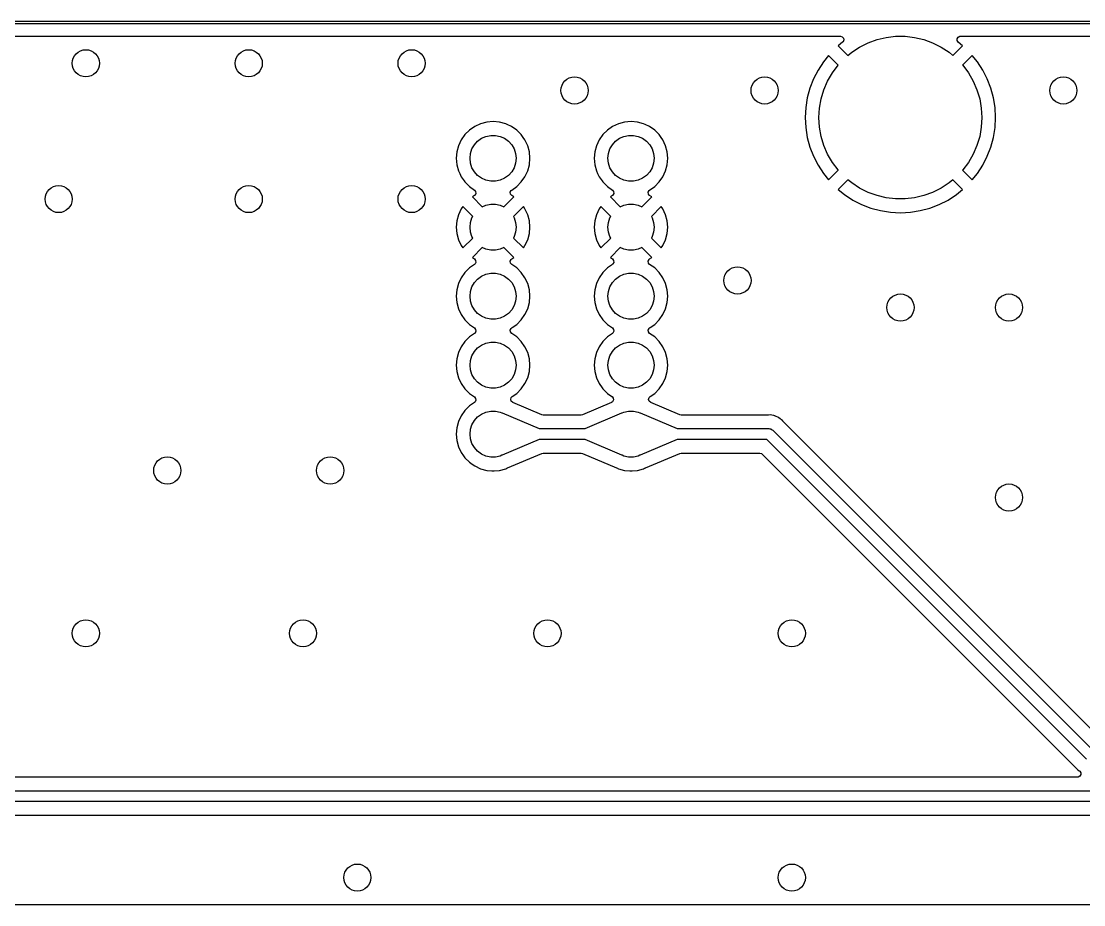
# Model space of a CAD drawing. Extents: x 0.1 to 11.5, y -4.3 to -1.1.
# Drawn here: x 2.584 to 4.124, y -2.382 to -1.1 of the extents above; entities that cross this region are included whole.
import ezdxf

# ---------------------------------------------------------------- set-up
doc = ezdxf.new("R2010")
doc.units = 0
doc.header["$MEASUREMENT"] = 0
doc.layers.add('BLACK', color=7, linetype='CONTINUOUS')

msp = doc.modelspace()

# ---------------------------------------------------------------- linework, layer by layer
at = {"layer": 'BLACK', "linetype": 'CONTINUOUS'}
for p, q in [((0.0787, -1.1004), (11.5354, -1.1004)), ((11.5335, -1.1043), (0.0807, -1.1043)), ((2.0554, -1.122), (3.7714, -1.122)), ((3.7714, -1.122), (3.774, -1.1228)), ((3.774, -1.1228), (3.7758, -1.1249)), ((3.8244, -1.127), (3.8378, -1.1238)), ((3.8378, -1.1238), (3.8514, -1.1222)), ((3.8514, -1.1222), (3.8651, -1.1222)), ((3.8651, -1.1222), (3.8788, -1.1238)), ((3.8788, -1.1238), (3.8921, -1.127)), ((3.9404, -1.1257), (3.9418, -1.1233)), ((3.9418, -1.1233), (3.9443, -1.1221)), ((3.9443, -1.1221), (3.9452, -1.122)), ((3.9452, -1.122), (5.6611, -1.122)), ((3.7744, -1.1307), (3.768, -1.136)), ((3.768, -1.136), (3.7821, -1.1501)), ((3.7751, -1.1301), (3.7744, -1.1307)), ((3.7762, -1.1276), (3.7751, -1.1301)), ((3.7758, -1.1249), (3.7762, -1.1276)), ((3.7877, -1.1454), (3.7992, -1.1379)), ((3.7992, -1.1379), (3.8115, -1.1317)), ((3.8115, -1.1317), (3.8244, -1.127)), ((3.8921, -1.127), (3.905, -1.1317)), ((3.905, -1.1317), (3.9173, -1.1379)), ((3.9173, -1.1379), (3.9288, -1.1454)), ((3.9344, -1.1501), (3.9485, -1.136)), ((3.9405, -1.1285), (3.9404, -1.1257)), ((3.9421, -1.1307), (3.9405, -1.1285)), ((3.9485, -1.136), (3.9421, -1.1307)), ((3.7541, -1.1499), (3.7466, -1.1591)), ((3.7681, -1.1639), (3.7541, -1.1499)), ((3.7821, -1.1501), (3.7877, -1.1454)), ((3.9288, -1.1454), (3.9344, -1.1501)), ((3.9625, -1.1499), (3.9484, -1.1639)), ((3.9699, -1.1591), (3.9625, -1.1499)), ((3.7466, -1.1591), (3.7388, -1.1712)), ((3.7596, -1.1753), (3.7678, -1.1642)), ((3.7678, -1.1642), (3.7681, -1.1639)), ((3.9484, -1.1639), (3.9487, -1.1642)), ((3.9487, -1.1642), (3.9569, -1.1753)), ((3.9778, -1.1712), (3.9699, -1.1591)), ((3.7322, -1.184), (3.727, -1.1975)), ((3.7388, -1.1712), (3.7322, -1.184)), ((3.7527, -1.1871), (3.7596, -1.1753)), ((3.9569, -1.1753), (3.9638, -1.1871)), ((3.9843, -1.184), (3.9778, -1.1712)), ((3.9895, -1.1975), (3.9843, -1.184)), ((3.727, -1.1975), (3.7233, -1.2115)), ((3.7433, -1.2129), (3.7473, -1.1998)), ((3.7473, -1.1998), (3.7527, -1.1871)), ((3.9638, -1.1871), (3.9693, -1.1998)), ((3.9693, -1.1998), (3.9732, -1.2129)), ((3.9932, -1.2115), (3.9895, -1.1975)), ((3.7233, -1.2115), (3.721, -1.2257)), ((3.7233, -1.2115), (3.7233, -1.2115)), ((3.741, -1.2264), (3.7433, -1.2129)), ((3.9732, -1.2129), (3.9756, -1.2264)), ((3.9955, -1.2257), (3.9932, -1.2115)), ((3.9932, -1.2115), (3.9932, -1.2115)), ((3.721, -1.2257), (3.7203, -1.2402)), ((3.7402, -1.2402), (3.741, -1.2264)), ((3.9756, -1.2264), (3.9764, -1.2402)), ((3.9963, -1.2402), (3.9955, -1.2257)), ((3.2584, -1.2467), (3.2495, -1.2491)), ((3.2677, -1.2458), (3.2584, -1.2467)), ((3.2584, -1.2467), (3.2584, -1.2467)), ((3.277, -1.2467), (3.2677, -1.2458)), ((3.2677, -1.2458), (3.2677, -1.2458)), ((3.286, -1.2491), (3.277, -1.2467)), ((3.277, -1.2467), (3.277, -1.2467)), ((3.4584, -1.2467), (3.4495, -1.2491)), ((3.4677, -1.2458), (3.4584, -1.2467)), ((3.4584, -1.2467), (3.4584, -1.2467)), ((3.477, -1.2467), (3.4677, -1.2458)), ((3.4677, -1.2458), (3.4677, -1.2458)), ((3.486, -1.2491), (3.477, -1.2467)), ((3.477, -1.2467), (3.477, -1.2467)), ((3.7203, -1.2402), (3.7203, -1.2402)), ((3.7203, -1.2402), (3.721, -1.2546)), ((3.741, -1.2539), (3.7402, -1.2402)), ((3.9764, -1.2402), (3.9756, -1.2539)), ((3.9955, -1.2546), (3.9963, -1.2402)), ((3.9963, -1.2402), (3.9963, -1.2402)), ((3.2334, -1.2583), (3.2268, -1.2649)), ((3.241, -1.253), (3.2334, -1.2583)), ((3.2495, -1.2491), (3.241, -1.253)), ((3.241, -1.253), (3.241, -1.253)), ((3.2495, -1.2491), (3.2495, -1.2491)), ((3.2881, -1.25), (3.286, -1.2491)), ((3.286, -1.2491), (3.286, -1.2491)), ((3.286, -1.2491), (3.286, -1.2491)), ((3.2944, -1.253), (3.2881, -1.25)), ((3.302, -1.2583), (3.2944, -1.253)), ((3.2944, -1.253), (3.2944, -1.253)), ((3.3086, -1.2649), (3.302, -1.2583)), ((3.302, -1.2583), (3.302, -1.2583)), ((3.4334, -1.2583), (3.4268, -1.2649)), ((3.441, -1.253), (3.4334, -1.2583)), ((3.4495, -1.2491), (3.441, -1.253)), ((3.441, -1.253), (3.441, -1.253)), ((3.4495, -1.2491), (3.4495, -1.2491)), ((3.4881, -1.25), (3.486, -1.2491)), ((3.486, -1.2491), (3.486, -1.2491)), ((3.486, -1.2491), (3.486, -1.2491)), ((3.4944, -1.253), (3.4881, -1.25)), ((3.502, -1.2583), (3.4944, -1.253)), ((3.4944, -1.253), (3.4944, -1.253)), ((3.5086, -1.2649), (3.502, -1.2583)), ((3.502, -1.2583), (3.502, -1.2583)), ((3.721, -1.2546), (3.7233, -1.2688)), ((3.7433, -1.2674), (3.741, -1.2539)), ((3.9756, -1.2539), (3.9732, -1.2674)), ((3.9932, -1.2688), (3.9955, -1.2546)), ((3.2215, -1.2725), (3.2176, -1.281)), ((3.2268, -1.2649), (3.2215, -1.2725)), ((3.2215, -1.2725), (3.2215, -1.2725)), ((3.2406, -1.2795), (3.2453, -1.2743)), ((3.2453, -1.2743), (3.251, -1.2702)), ((3.251, -1.2702), (3.2574, -1.2674)), ((3.2574, -1.2674), (3.2642, -1.2659)), ((3.2642, -1.2659), (3.2712, -1.2659)), ((3.2712, -1.2659), (3.2781, -1.2674)), ((3.2781, -1.2674), (3.2844, -1.2702)), ((3.2844, -1.2702), (3.2901, -1.2743)), ((3.2901, -1.2743), (3.2948, -1.2795)), ((3.3114, -1.2688), (3.3086, -1.2649)), ((3.3139, -1.2725), (3.3114, -1.2688)), ((3.3179, -1.281), (3.3139, -1.2725)), ((3.4215, -1.2725), (3.4176, -1.281)), ((3.4268, -1.2649), (3.4215, -1.2725)), ((3.4215, -1.2725), (3.4215, -1.2725)), ((3.4406, -1.2795), (3.4453, -1.2743)), ((3.4453, -1.2743), (3.451, -1.2702)), ((3.451, -1.2702), (3.4574, -1.2674)), ((3.4574, -1.2674), (3.4642, -1.2659)), ((3.4642, -1.2659), (3.4712, -1.2659)), ((3.4712, -1.2659), (3.4781, -1.2674)), ((3.4781, -1.2674), (3.4844, -1.2702)), ((3.4844, -1.2702), (3.4901, -1.2743)), ((3.4901, -1.2743), (3.4948, -1.2795)), ((3.5114, -1.2688), (3.5086, -1.2649)), ((3.5139, -1.2725), (3.5114, -1.2688)), ((3.5179, -1.281), (3.5139, -1.2725)), ((3.7233, -1.2688), (3.7233, -1.2688)), ((3.7233, -1.2688), (3.727, -1.2828)), ((3.7473, -1.2806), (3.7433, -1.2674)), ((3.9732, -1.2674), (3.9693, -1.2806)), ((3.9895, -1.2828), (3.9932, -1.2688)), ((3.9932, -1.2688), (3.9932, -1.2688)), ((3.2152, -1.2899), (3.2143, -1.2992)), ((3.2176, -1.281), (3.2152, -1.2899)), ((3.2152, -1.2899), (3.2152, -1.2899)), ((3.2176, -1.281), (3.2176, -1.281)), ((3.2343, -1.2992), (3.235, -1.2923)), ((3.235, -1.2923), (3.2371, -1.2856)), ((3.2371, -1.2856), (3.2406, -1.2795)), ((3.2948, -1.2795), (3.2983, -1.2856)), ((3.2983, -1.2856), (3.3004, -1.2923)), ((3.3004, -1.2923), (3.3012, -1.2992)), ((3.3203, -1.2899), (3.3179, -1.281)), ((3.3211, -1.2992), (3.3203, -1.2899)), ((3.4152, -1.2899), (3.4143, -1.2992)), ((3.4176, -1.281), (3.4152, -1.2899)), ((3.4152, -1.2899), (3.4152, -1.2899)), ((3.4176, -1.281), (3.4176, -1.281)), ((3.4343, -1.2992), (3.435, -1.2923)), ((3.435, -1.2923), (3.4371, -1.2856)), ((3.4371, -1.2856), (3.4406, -1.2795)), ((3.4948, -1.2795), (3.4983, -1.2856)), ((3.4983, -1.2856), (3.5004, -1.2923)), ((3.5004, -1.2923), (3.5012, -1.2992)), ((3.5203, -1.2899), (3.5179, -1.281)), ((3.5211, -1.2992), (3.5203, -1.2899)), ((3.727, -1.2828), (3.7322, -1.2963)), ((3.7527, -1.2932), (3.7473, -1.2806)), ((3.7596, -1.3051), (3.7527, -1.2932)), ((3.9638, -1.2932), (3.9569, -1.3051)), ((3.9693, -1.2806), (3.9638, -1.2932)), ((3.9843, -1.2963), (3.9895, -1.2828)), ((3.2143, -1.2992), (3.2143, -1.2992)), ((3.2143, -1.2992), (3.2152, -1.3085)), ((3.2152, -1.3085), (3.2152, -1.3085)), ((3.2152, -1.3085), (3.2176, -1.3175)), ((3.235, -1.3062), (3.2343, -1.2992)), ((3.2371, -1.3128), (3.235, -1.3062)), ((3.3004, -1.3062), (3.2983, -1.3128)), ((3.3012, -1.2992), (3.3004, -1.3062)), ((3.3179, -1.3175), (3.3203, -1.3085)), ((3.3203, -1.3085), (3.3211, -1.2992)), ((3.4143, -1.2992), (3.4143, -1.2992)), ((3.4143, -1.2992), (3.4152, -1.3085)), ((3.4152, -1.3085), (3.4152, -1.3085)), ((3.4152, -1.3085), (3.4176, -1.3175)), ((3.435, -1.3062), (3.4343, -1.2992)), ((3.4371, -1.3128), (3.435, -1.3062)), ((3.5004, -1.3062), (3.4983, -1.3128)), ((3.5012, -1.2992), (3.5004, -1.3062)), ((3.5179, -1.3175), (3.5203, -1.3085)), ((3.5203, -1.3085), (3.5211, -1.2992)), ((3.7322, -1.2963), (3.7388, -1.3091)), ((3.7388, -1.3091), (3.7466, -1.3213)), ((3.7678, -1.3161), (3.7596, -1.3051)), ((3.9569, -1.3051), (3.9487, -1.3161)), ((3.9699, -1.3213), (3.9778, -1.3091)), ((3.9778, -1.3091), (3.9843, -1.2963)), ((3.2176, -1.3175), (3.2176, -1.3175)), ((3.2176, -1.3175), (3.2176, -1.3175)), ((3.2176, -1.3175), (3.2193, -1.3213)), ((3.2193, -1.3213), (3.2215, -1.3259)), ((3.2406, -1.3189), (3.2371, -1.3128)), ((3.2453, -1.3241), (3.2406, -1.3189)), ((3.251, -1.3282), (3.2453, -1.3241)), ((3.2901, -1.3241), (3.2844, -1.3282)), ((3.2948, -1.3189), (3.2901, -1.3241)), ((3.2983, -1.3128), (3.2948, -1.3189)), ((3.3139, -1.3259), (3.3179, -1.3175)), ((3.4176, -1.3175), (3.4176, -1.3175)), ((3.4176, -1.3175), (3.4176, -1.3175)), ((3.4176, -1.3175), (3.4193, -1.3213)), ((3.4193, -1.3213), (3.4215, -1.3259)), ((3.4406, -1.3189), (3.4371, -1.3128)), ((3.4453, -1.3241), (3.4406, -1.3189)), ((3.451, -1.3282), (3.4453, -1.3241)), ((3.4901, -1.3241), (3.4844, -1.3282)), ((3.4948, -1.3189), (3.4901, -1.3241)), ((3.4983, -1.3128), (3.4948, -1.3189)), ((3.5139, -1.3259), (3.5179, -1.3175)), ((3.7466, -1.3213), (3.7541, -1.3304)), ((3.7541, -1.3304), (3.7681, -1.3164)), ((3.7681, -1.3164), (3.7678, -1.3161)), ((3.9487, -1.3161), (3.9484, -1.3164)), ((3.9484, -1.3164), (3.9625, -1.3304)), ((3.9625, -1.3304), (3.9699, -1.3213)), ((3.2215, -1.3259), (3.2215, -1.3259)), ((3.2215, -1.3259), (3.2258, -1.332)), ((3.2258, -1.332), (3.2268, -1.3335)), ((3.2268, -1.3335), (3.2334, -1.3401)), ((3.2334, -1.3401), (3.2407, -1.3452)), ((3.2574, -1.331), (3.251, -1.3282)), ((3.2642, -1.3325), (3.2574, -1.331)), ((3.2712, -1.3325), (3.2642, -1.3325)), ((3.2781, -1.331), (3.2712, -1.3325)), ((3.2844, -1.3282), (3.2781, -1.331)), ((3.2947, -1.3452), (3.302, -1.3401)), ((3.302, -1.3401), (3.3086, -1.3335)), ((3.3086, -1.3335), (3.3139, -1.3259)), ((3.4215, -1.3259), (3.4215, -1.3259)), ((3.4215, -1.3259), (3.4258, -1.332)), ((3.4258, -1.332), (3.4268, -1.3335)), ((3.4268, -1.3335), (3.4334, -1.3401)), ((3.4334, -1.3401), (3.4407, -1.3452)), ((3.4574, -1.331), (3.451, -1.3282)), ((3.4642, -1.3325), (3.4574, -1.331)), ((3.4712, -1.3325), (3.4642, -1.3325)), ((3.4781, -1.331), (3.4712, -1.3325)), ((3.4844, -1.3282), (3.4781, -1.331)), ((3.4947, -1.3452), (3.502, -1.3401)), ((3.502, -1.3401), (3.5086, -1.3335)), ((3.5086, -1.3335), (3.5139, -1.3259)), ((3.7821, -1.3302), (3.768, -1.3444)), ((3.7877, -1.3349), (3.7821, -1.3302)), ((3.7992, -1.3424), (3.7877, -1.3349)), ((3.9288, -1.3349), (3.9173, -1.3424)), ((3.9344, -1.3302), (3.9288, -1.3349)), ((3.9485, -1.3444), (3.9344, -1.3302)), ((3.9625, -1.3304), (3.9625, -1.3304)), ((3.2407, -1.3532), (3.2377, -1.3553)), ((3.2377, -1.3553), (3.2377, -1.3553)), ((3.2377, -1.3553), (3.2521, -1.3697)), ((3.2407, -1.3452), (3.2424, -1.3474)), ((3.2415, -1.3526), (3.2407, -1.3532)), ((3.2427, -1.3501), (3.2415, -1.3526)), ((3.2424, -1.3474), (3.2427, -1.3501)), ((3.2833, -1.3697), (3.2977, -1.3553)), ((3.2927, -1.3483), (3.2939, -1.3459)), ((3.293, -1.3511), (3.2927, -1.3483)), ((3.2947, -1.3532), (3.293, -1.3511)), ((3.2939, -1.3459), (3.2947, -1.3452)), ((3.2977, -1.3553), (3.2947, -1.3532)), ((3.2977, -1.3553), (3.2977, -1.3553)), ((3.4407, -1.3532), (3.4377, -1.3553)), ((3.4377, -1.3553), (3.4377, -1.3553)), ((3.4377, -1.3553), (3.4521, -1.3697)), ((3.4407, -1.3452), (3.4424, -1.3474)), ((3.4415, -1.3526), (3.4407, -1.3532)), ((3.4427, -1.3501), (3.4415, -1.3526)), ((3.4424, -1.3474), (3.4427, -1.3501)), ((3.4833, -1.3697), (3.4977, -1.3553)), ((3.4927, -1.3483), (3.4939, -1.3459)), ((3.493, -1.3511), (3.4927, -1.3483)), ((3.4947, -1.3532), (3.493, -1.3511)), ((3.4939, -1.3459), (3.4947, -1.3452)), ((3.4977, -1.3553), (3.4947, -1.3532)), ((3.4977, -1.3553), (3.4977, -1.3553)), ((3.768, -1.3444), (3.7772, -1.3518)), ((3.7772, -1.3518), (3.7893, -1.3597)), ((3.8115, -1.3486), (3.7992, -1.3424)), ((3.8244, -1.3533), (3.8115, -1.3486)), ((3.8378, -1.3565), (3.8244, -1.3533)), ((3.8921, -1.3533), (3.8788, -1.3565)), ((3.905, -1.3486), (3.8921, -1.3533)), ((3.9173, -1.3424), (3.905, -1.3486)), ((3.9273, -1.3597), (3.9394, -1.3518)), ((3.9394, -1.3518), (3.9485, -1.3444)), ((3.9485, -1.3444), (3.9485, -1.3444)), ((3.2238, -1.3692), (3.2215, -1.3725)), ((3.2383, -1.3837), (3.2238, -1.3692)), ((3.2238, -1.3692), (3.2238, -1.3692)), ((3.2521, -1.3697), (3.2574, -1.3674)), ((3.2574, -1.3674), (3.2642, -1.3659)), ((3.2642, -1.3659), (3.2712, -1.3659)), ((3.2712, -1.3659), (3.2781, -1.3674)), ((3.2781, -1.3674), (3.2833, -1.3697)), ((3.3116, -1.3692), (3.2972, -1.3837)), ((3.3139, -1.3725), (3.3116, -1.3692)), ((3.3116, -1.3692), (3.3116, -1.3692)), ((3.4238, -1.3692), (3.4215, -1.3725)), ((3.4383, -1.3837), (3.4238, -1.3692)), ((3.4521, -1.3697), (3.4574, -1.3674)), ((3.4574, -1.3674), (3.4642, -1.3659)), ((3.4642, -1.3659), (3.4712, -1.3659)), ((3.4712, -1.3659), (3.4781, -1.3674)), ((3.4781, -1.3674), (3.4833, -1.3697)), ((3.5116, -1.3692), (3.4972, -1.3837)), ((3.5139, -1.3725), (3.5116, -1.3692)), ((3.5116, -1.3692), (3.5116, -1.3692)), ((3.7893, -1.3597), (3.8021, -1.3662)), ((3.8021, -1.3662), (3.8156, -1.3714)), ((3.8514, -1.3581), (3.8378, -1.3565)), ((3.8651, -1.3581), (3.8514, -1.3581)), ((3.8788, -1.3565), (3.8651, -1.3581)), ((3.9009, -1.3714), (3.9144, -1.3662)), ((3.9144, -1.3662), (3.9273, -1.3597)), ((3.2176, -1.381), (3.2152, -1.3899)), ((3.2215, -1.3725), (3.2176, -1.381)), ((3.2176, -1.381), (3.2176, -1.381)), ((3.235, -1.3923), (3.2371, -1.3856)), ((3.2371, -1.3856), (3.2383, -1.3837)), ((3.2972, -1.3837), (3.2983, -1.3856)), ((3.2983, -1.3856), (3.3004, -1.3923)), ((3.3179, -1.381), (3.3139, -1.3725)), ((3.3139, -1.3725), (3.3139, -1.3725)), ((3.3203, -1.3899), (3.3179, -1.381)), ((3.3179, -1.381), (3.3179, -1.381)), ((3.4176, -1.381), (3.4152, -1.3899)), ((3.4215, -1.3725), (3.4176, -1.381)), ((3.4176, -1.381), (3.4176, -1.381)), ((3.435, -1.3923), (3.4371, -1.3856)), ((3.4371, -1.3856), (3.4383, -1.3837)), ((3.4972, -1.3837), (3.4983, -1.3856)), ((3.4983, -1.3856), (3.5004, -1.3923)), ((3.5179, -1.381), (3.5139, -1.3725)), ((3.5139, -1.3725), (3.5139, -1.3725)), ((3.5203, -1.3899), (3.5179, -1.381)), ((3.5179, -1.381), (3.5179, -1.381)), ((3.8156, -1.3714), (3.8296, -1.3751)), ((3.8296, -1.3751), (3.8438, -1.3774)), ((3.8438, -1.3774), (3.8583, -1.3781)), ((3.8583, -1.3781), (3.8727, -1.3774)), ((3.8583, -1.3781), (3.8583, -1.3781)), ((3.8727, -1.3774), (3.887, -1.3751)), ((3.887, -1.3751), (3.9009, -1.3714)), ((3.887, -1.3751), (3.887, -1.3751)), ((3.2152, -1.3899), (3.2144, -1.3992)), ((3.2144, -1.3992), (3.2144, -1.3992)), ((3.2144, -1.3992), (3.2152, -1.4085)), ((3.2152, -1.3899), (3.2152, -1.3899)), ((3.2343, -1.3992), (3.235, -1.3923)), ((3.235, -1.4062), (3.2343, -1.3992)), ((3.3004, -1.3923), (3.3012, -1.3992)), ((3.3012, -1.3992), (3.3004, -1.4062)), ((3.3211, -1.3992), (3.3203, -1.3899)), ((3.3203, -1.3899), (3.3203, -1.3899)), ((3.3203, -1.4085), (3.3211, -1.3992)), ((3.3211, -1.3992), (3.3211, -1.3992)), ((3.4152, -1.3899), (3.4144, -1.3992)), ((3.4144, -1.3992), (3.4144, -1.3992)), ((3.4144, -1.3992), (3.4152, -1.4085)), ((3.4152, -1.3899), (3.4152, -1.3899)), ((3.4343, -1.3992), (3.435, -1.3923)), ((3.435, -1.4062), (3.4343, -1.3992)), ((3.5004, -1.3923), (3.5012, -1.3992)), ((3.5012, -1.3992), (3.5004, -1.4062)), ((3.5211, -1.3992), (3.5203, -1.3899)), ((3.5203, -1.3899), (3.5203, -1.3899)), ((3.5203, -1.4085), (3.5211, -1.3992)), ((3.5211, -1.3992), (3.5211, -1.3992)), ((3.2152, -1.4085), (3.2152, -1.4085)), ((3.2152, -1.4085), (3.2176, -1.4175)), ((3.2238, -1.4292), (3.2383, -1.4148)), ((3.2371, -1.4128), (3.235, -1.4062)), ((3.2383, -1.4148), (3.2371, -1.4128)), ((3.2983, -1.4128), (3.2972, -1.4148)), ((3.2972, -1.4148), (3.3116, -1.4292)), ((3.3004, -1.4062), (3.2983, -1.4128)), ((3.3179, -1.4175), (3.3203, -1.4085)), ((3.3203, -1.4085), (3.3203, -1.4085)), ((3.4152, -1.4085), (3.4152, -1.4085)), ((3.4152, -1.4085), (3.4176, -1.4175)), ((3.4238, -1.4292), (3.4383, -1.4148)), ((3.4371, -1.4128), (3.435, -1.4062)), ((3.4383, -1.4148), (3.4371, -1.4128)), ((3.4983, -1.4128), (3.4972, -1.4148)), ((3.4972, -1.4148), (3.5116, -1.4292)), ((3.5004, -1.4062), (3.4983, -1.4128)), ((3.5179, -1.4175), (3.5203, -1.4085)), ((3.5203, -1.4085), (3.5203, -1.4085)), ((3.2176, -1.4175), (3.2176, -1.4175)), ((3.2176, -1.4175), (3.2215, -1.4259)), ((3.2215, -1.4259), (3.2215, -1.4259)), ((3.2215, -1.4259), (3.2238, -1.4292)), ((3.2238, -1.4292), (3.2238, -1.4292)), ((3.2521, -1.4287), (3.2377, -1.4431)), ((3.2574, -1.431), (3.2521, -1.4287)), ((3.2642, -1.4325), (3.2574, -1.431)), ((3.2712, -1.4325), (3.2642, -1.4325)), ((3.2781, -1.431), (3.2712, -1.4325)), ((3.2833, -1.4287), (3.2781, -1.431)), ((3.2977, -1.4431), (3.2833, -1.4287)), ((3.3116, -1.4292), (3.3139, -1.4259)), ((3.3116, -1.4292), (3.3116, -1.4292)), ((3.3139, -1.4259), (3.3179, -1.4175)), ((3.3139, -1.4259), (3.3139, -1.4259)), ((3.3179, -1.4175), (3.3179, -1.4175)), ((3.4176, -1.4175), (3.4176, -1.4175)), ((3.4176, -1.4175), (3.4215, -1.4259)), ((3.4215, -1.4259), (3.4215, -1.4259)), ((3.4215, -1.4259), (3.4238, -1.4292)), ((3.4238, -1.4292), (3.4238, -1.4292)), ((3.4521, -1.4287), (3.4377, -1.4431)), ((3.4574, -1.431), (3.4521, -1.4287)), ((3.4642, -1.4325), (3.4574, -1.431)), ((3.4712, -1.4325), (3.4642, -1.4325)), ((3.4781, -1.431), (3.4712, -1.4325)), ((3.4833, -1.4287), (3.4781, -1.431)), ((3.4977, -1.4431), (3.4833, -1.4287)), ((3.5116, -1.4292), (3.5139, -1.4259)), ((3.5139, -1.4259), (3.5179, -1.4175)), ((3.5139, -1.4259), (3.5139, -1.4259)), ((3.5179, -1.4175), (3.5179, -1.4175)), ((3.2377, -1.4431), (3.2407, -1.4452)), ((3.2407, -1.4452), (3.2424, -1.4474)), ((3.2424, -1.4474), (3.2427, -1.4501)), ((3.2927, -1.4483), (3.2939, -1.4459)), ((3.2939, -1.4459), (3.2947, -1.4452)), ((3.2947, -1.4452), (3.2977, -1.4431)), ((3.4377, -1.4431), (3.4407, -1.4452)), ((3.4407, -1.4452), (3.4424, -1.4474)), ((3.4424, -1.4474), (3.4427, -1.4501)), ((3.4927, -1.4483), (3.4939, -1.4459)), ((3.4939, -1.4459), (3.4947, -1.4452)), ((3.4947, -1.4452), (3.4977, -1.4431)), ((3.2334, -1.4583), (3.2268, -1.4649)), ((3.2407, -1.4532), (3.2334, -1.4583)), ((3.2415, -1.4525), (3.2407, -1.4532)), ((3.2427, -1.4501), (3.2415, -1.4525)), ((3.293, -1.4511), (3.2927, -1.4483)), ((3.2947, -1.4532), (3.293, -1.4511)), ((3.302, -1.4583), (3.2947, -1.4532)), ((3.3086, -1.4649), (3.302, -1.4583)), ((3.302, -1.4583), (3.302, -1.4583)), ((3.4334, -1.4583), (3.4268, -1.4649)), ((3.4407, -1.4532), (3.4334, -1.4583)), ((3.4415, -1.4525), (3.4407, -1.4532)), ((3.4427, -1.4501), (3.4415, -1.4525)), ((3.493, -1.4511), (3.4927, -1.4483)), ((3.4947, -1.4532), (3.493, -1.4511)), ((3.502, -1.4583), (3.4947, -1.4532)), ((3.5086, -1.4649), (3.502, -1.4583)), ((3.502, -1.4583), (3.502, -1.4583)), ((3.2215, -1.4725), (3.2176, -1.481)), ((3.2268, -1.4649), (3.2215, -1.4725)), ((3.2215, -1.4725), (3.2215, -1.4725)), ((3.2406, -1.4795), (3.2453, -1.4743)), ((3.2453, -1.4743), (3.251, -1.4702)), ((3.251, -1.4702), (3.2574, -1.4674)), ((3.2574, -1.4674), (3.2642, -1.4659)), ((3.2642, -1.4659), (3.2712, -1.4659)), ((3.2712, -1.4659), (3.2781, -1.4674)), ((3.2781, -1.4674), (3.2844, -1.4702)), ((3.2844, -1.4702), (3.2901, -1.4743)), ((3.2901, -1.4743), (3.2948, -1.4795)), ((3.3139, -1.4725), (3.3086, -1.4649)), ((3.3086, -1.4649), (3.3086, -1.4649)), ((3.3179, -1.481), (3.3139, -1.4725)), ((3.4215, -1.4725), (3.4176, -1.481)), ((3.4268, -1.4649), (3.4215, -1.4725)), ((3.4215, -1.4725), (3.4215, -1.4725)), ((3.4406, -1.4795), (3.4453, -1.4743)), ((3.4453, -1.4743), (3.451, -1.4702)), ((3.451, -1.4702), (3.4574, -1.4674)), ((3.4574, -1.4674), (3.4642, -1.4659)), ((3.4642, -1.4659), (3.4712, -1.4659)), ((3.4712, -1.4659), (3.4781, -1.4674)), ((3.4781, -1.4674), (3.4844, -1.4702)), ((3.4844, -1.4702), (3.4901, -1.4743)), ((3.4901, -1.4743), (3.4948, -1.4795)), ((3.5139, -1.4725), (3.5086, -1.4649)), ((3.5086, -1.4649), (3.5086, -1.4649)), ((3.5179, -1.481), (3.5139, -1.4725)), ((3.2152, -1.4899), (3.2143, -1.4992)), ((3.2176, -1.481), (3.2152, -1.4899)), ((3.2152, -1.4899), (3.2152, -1.4899)), ((3.2176, -1.481), (3.2176, -1.481)), ((3.2343, -1.4992), (3.235, -1.4923)), ((3.235, -1.4923), (3.2371, -1.4856)), ((3.2371, -1.4856), (3.2406, -1.4795)), ((3.2948, -1.4795), (3.2983, -1.4856)), ((3.2983, -1.4856), (3.3004, -1.4923)), ((3.3004, -1.4923), (3.3012, -1.4992)), ((3.3203, -1.4899), (3.3179, -1.481)), ((3.3211, -1.4992), (3.3203, -1.4899)), ((3.4152, -1.4899), (3.4143, -1.4992)), ((3.4176, -1.481), (3.4152, -1.4899)), ((3.4152, -1.4899), (3.4152, -1.4899)), ((3.4176, -1.481), (3.4176, -1.481)), ((3.4343, -1.4992), (3.435, -1.4923)), ((3.435, -1.4923), (3.4371, -1.4856)), ((3.4371, -1.4856), (3.4406, -1.4795)), ((3.4948, -1.4795), (3.4983, -1.4856)), ((3.4983, -1.4856), (3.5004, -1.4923)), ((3.5004, -1.4923), (3.5012, -1.4992)), ((3.5203, -1.4899), (3.5179, -1.481)), ((3.5211, -1.4992), (3.5203, -1.4899)), ((3.2143, -1.4992), (3.2143, -1.4992)), ((3.2143, -1.4992), (3.2152, -1.5085)), ((3.2152, -1.5085), (3.2152, -1.5085)), ((3.2152, -1.5085), (3.2176, -1.5175)), ((3.235, -1.5062), (3.2343, -1.4992)), ((3.2371, -1.5128), (3.235, -1.5062)), ((3.3004, -1.5062), (3.2983, -1.5128)), ((3.3012, -1.4992), (3.3004, -1.5062)), ((3.3179, -1.5175), (3.3203, -1.5085)), ((3.3203, -1.5085), (3.3211, -1.4992)), ((3.4143, -1.4992), (3.4143, -1.4992)), ((3.4143, -1.4992), (3.4152, -1.5085)), ((3.4152, -1.5085), (3.4152, -1.5085)), ((3.4152, -1.5085), (3.4176, -1.5175)), ((3.435, -1.5062), (3.4343, -1.4992)), ((3.4371, -1.5128), (3.435, -1.5062)), ((3.5004, -1.5062), (3.4983, -1.5128)), ((3.5012, -1.4992), (3.5004, -1.5062)), ((3.5179, -1.5175), (3.5203, -1.5085)), ((3.5203, -1.5085), (3.5211, -1.4992)), ((3.2176, -1.5175), (3.2176, -1.5175)), ((3.2176, -1.5175), (3.2176, -1.5175)), ((3.2176, -1.5175), (3.2215, -1.5259)), ((3.2406, -1.5189), (3.2371, -1.5128)), ((3.2453, -1.5241), (3.2406, -1.5189)), ((3.251, -1.5282), (3.2453, -1.5241)), ((3.2901, -1.5241), (3.2844, -1.5282)), ((3.2948, -1.5189), (3.2901, -1.5241)), ((3.2983, -1.5128), (3.2948, -1.5189)), ((3.3139, -1.5259), (3.3179, -1.5175)), ((3.4176, -1.5175), (3.4176, -1.5175)), ((3.4176, -1.5175), (3.4176, -1.5175)), ((3.4176, -1.5175), (3.4215, -1.5259)), ((3.4406, -1.5189), (3.4371, -1.5128)), ((3.4453, -1.5241), (3.4406, -1.5189)), ((3.451, -1.5282), (3.4453, -1.5241)), ((3.4901, -1.5241), (3.4844, -1.5282)), ((3.4948, -1.5189), (3.4901, -1.5241)), ((3.4983, -1.5128), (3.4948, -1.5189)), ((3.5139, -1.5259), (3.5179, -1.5175)), ((3.2215, -1.5259), (3.2215, -1.5259)), ((3.2215, -1.5259), (3.2268, -1.5335)), ((3.2268, -1.5335), (3.2268, -1.5335)), ((3.2268, -1.5335), (3.2334, -1.5401)), ((3.2334, -1.5401), (3.2334, -1.5401)), ((3.2334, -1.5401), (3.2407, -1.5452)), ((3.2574, -1.531), (3.251, -1.5282)), ((3.2642, -1.5325), (3.2574, -1.531)), ((3.2712, -1.5325), (3.2642, -1.5325)), ((3.2781, -1.531), (3.2712, -1.5325)), ((3.2844, -1.5282), (3.2781, -1.531)), ((3.2956, -1.5446), (3.302, -1.5401)), ((3.302, -1.5401), (3.3086, -1.5335)), ((3.3086, -1.5335), (3.3139, -1.5259)), ((3.4215, -1.5259), (3.4215, -1.5259)), ((3.4215, -1.5259), (3.4268, -1.5335)), ((3.4268, -1.5335), (3.4268, -1.5335)), ((3.4268, -1.5335), (3.4334, -1.5401)), ((3.4334, -1.5401), (3.4334, -1.5401)), ((3.4334, -1.5401), (3.4407, -1.5452)), ((3.4574, -1.531), (3.451, -1.5282)), ((3.4642, -1.5325), (3.4574, -1.531)), ((3.4712, -1.5325), (3.4642, -1.5325)), ((3.4781, -1.531), (3.4712, -1.5325)), ((3.4844, -1.5282), (3.4781, -1.531)), ((3.4956, -1.5446), (3.502, -1.5401)), ((3.502, -1.5401), (3.5086, -1.5335)), ((3.5086, -1.5335), (3.5139, -1.5259)), ((3.2407, -1.5532), (3.2334, -1.5583)), ((3.2407, -1.5452), (3.2424, -1.5474)), ((3.2415, -1.5526), (3.2407, -1.5532)), ((3.2427, -1.5501), (3.2415, -1.5526)), ((3.2424, -1.5474), (3.2427, -1.5501)), ((3.2927, -1.5483), (3.294, -1.5459)), ((3.293, -1.5511), (3.2927, -1.5483)), ((3.2947, -1.5532), (3.293, -1.5511)), ((3.294, -1.5459), (3.2947, -1.5452)), ((3.2947, -1.5452), (3.2956, -1.5446)), ((3.302, -1.5583), (3.2947, -1.5532)), ((3.4407, -1.5532), (3.4334, -1.5583)), ((3.4407, -1.5452), (3.4424, -1.5474)), ((3.4415, -1.5526), (3.4407, -1.5532)), ((3.4427, -1.5501), (3.4415, -1.5526)), ((3.4424, -1.5474), (3.4427, -1.5501)), ((3.4927, -1.5483), (3.494, -1.5459)), ((3.493, -1.5511), (3.4927, -1.5483)), ((3.4947, -1.5532), (3.493, -1.5511)), ((3.494, -1.5459), (3.4947, -1.5452)), ((3.4947, -1.5452), (3.4956, -1.5446)), ((3.502, -1.5583), (3.4947, -1.5532)), ((3.2268, -1.5649), (3.2215, -1.5725)), ((3.2334, -1.5583), (3.2268, -1.5649)), ((3.2453, -1.5743), (3.251, -1.5702)), ((3.251, -1.5702), (3.2574, -1.5674)), ((3.2574, -1.5674), (3.2642, -1.5659)), ((3.2642, -1.5659), (3.2712, -1.5659)), ((3.2712, -1.5659), (3.2781, -1.5674)), ((3.2781, -1.5674), (3.2844, -1.5702)), ((3.2844, -1.5702), (3.2901, -1.5743)), ((3.3086, -1.5649), (3.302, -1.5583)), ((3.302, -1.5583), (3.302, -1.5583)), ((3.3139, -1.5725), (3.3086, -1.5649)), ((3.3086, -1.5649), (3.3086, -1.5649)), ((3.4268, -1.5649), (3.4215, -1.5725)), ((3.4334, -1.5583), (3.4268, -1.5649)), ((3.4453, -1.5743), (3.451, -1.5702)), ((3.451, -1.5702), (3.4574, -1.5674)), ((3.4574, -1.5674), (3.4642, -1.5659)), ((3.4642, -1.5659), (3.4712, -1.5659)), ((3.4712, -1.5659), (3.4781, -1.5674)), ((3.4781, -1.5674), (3.4844, -1.5702)), ((3.4844, -1.5702), (3.4901, -1.5743)), ((3.5086, -1.5649), (3.502, -1.5583)), ((3.502, -1.5583), (3.502, -1.5583)), ((3.5139, -1.5725), (3.5086, -1.5649)), ((3.5086, -1.5649), (3.5086, -1.5649)), ((3.2176, -1.581), (3.2152, -1.5899)), ((3.2215, -1.5725), (3.2176, -1.581)), ((3.2176, -1.581), (3.2176, -1.581)), ((3.2215, -1.5725), (3.2215, -1.5725)), ((3.235, -1.5923), (3.2371, -1.5856)), ((3.2371, -1.5856), (3.2406, -1.5795)), ((3.2406, -1.5795), (3.2453, -1.5743)), ((3.2901, -1.5743), (3.2948, -1.5795)), ((3.2948, -1.5795), (3.2983, -1.5856)), ((3.2983, -1.5856), (3.3004, -1.5923)), ((3.3179, -1.581), (3.3139, -1.5725)), ((3.3203, -1.5899), (3.3179, -1.581)), ((3.4176, -1.581), (3.4152, -1.5899)), ((3.4215, -1.5725), (3.4176, -1.581)), ((3.4176, -1.581), (3.4176, -1.581)), ((3.4215, -1.5725), (3.4215, -1.5725)), ((3.435, -1.5923), (3.4371, -1.5856)), ((3.4371, -1.5856), (3.4406, -1.5795)), ((3.4406, -1.5795), (3.4453, -1.5743)), ((3.4901, -1.5743), (3.4948, -1.5795)), ((3.4948, -1.5795), (3.4983, -1.5856)), ((3.4983, -1.5856), (3.5004, -1.5923)), ((3.5179, -1.581), (3.5139, -1.5725)), ((3.5203, -1.5899), (3.5179, -1.581)), ((3.2152, -1.5899), (3.2143, -1.5992)), ((3.2143, -1.5992), (3.2143, -1.5992)), ((3.2143, -1.5992), (3.2152, -1.6085)), ((3.2152, -1.5899), (3.2152, -1.5899)), ((3.2343, -1.5992), (3.235, -1.5923)), ((3.235, -1.6062), (3.2343, -1.5992)), ((3.3004, -1.5923), (3.3012, -1.5992)), ((3.3012, -1.5992), (3.3004, -1.6062)), ((3.3211, -1.5992), (3.3203, -1.5899)), ((3.3203, -1.6085), (3.3211, -1.5992)), ((3.4152, -1.5899), (3.4143, -1.5992)), ((3.4143, -1.5992), (3.4143, -1.5992)), ((3.4143, -1.5992), (3.4152, -1.6085)), ((3.4152, -1.5899), (3.4152, -1.5899)), ((3.4343, -1.5992), (3.435, -1.5923)), ((3.435, -1.6062), (3.4343, -1.5992)), ((3.5004, -1.5923), (3.5012, -1.5992)), ((3.5012, -1.5992), (3.5004, -1.6062)), ((3.5211, -1.5992), (3.5203, -1.5899)), ((3.5203, -1.6085), (3.5211, -1.5992)), ((3.2152, -1.6085), (3.2152, -1.6085)), ((3.2152, -1.6085), (3.2176, -1.6175)), ((3.2176, -1.6175), (3.2176, -1.6175)), ((3.2176, -1.6175), (3.2176, -1.6175)), ((3.2176, -1.6175), (3.2215, -1.6259)), ((3.2371, -1.6128), (3.235, -1.6062)), ((3.2406, -1.6189), (3.2371, -1.6128)), ((3.2983, -1.6128), (3.2948, -1.6189)), ((3.3004, -1.6062), (3.2983, -1.6128)), ((3.3139, -1.6259), (3.3179, -1.6175)), ((3.3179, -1.6175), (3.3203, -1.6085)), ((3.4152, -1.6085), (3.4152, -1.6085)), ((3.4152, -1.6085), (3.4176, -1.6175)), ((3.4176, -1.6175), (3.4176, -1.6175)), ((3.4176, -1.6175), (3.4176, -1.6175)), ((3.4176, -1.6175), (3.4215, -1.6259)), ((3.4371, -1.6128), (3.435, -1.6062)), ((3.4406, -1.6189), (3.4371, -1.6128)), ((3.4983, -1.6128), (3.4948, -1.6189)), ((3.5004, -1.6062), (3.4983, -1.6128)), ((3.5139, -1.6259), (3.5179, -1.6175)), ((3.5179, -1.6175), (3.5203, -1.6085)), ((3.2215, -1.6259), (3.2215, -1.6259)), ((3.2215, -1.6259), (3.2268, -1.6335)), ((3.2453, -1.6241), (3.2406, -1.6189)), ((3.251, -1.6282), (3.2453, -1.6241)), ((3.2574, -1.631), (3.251, -1.6282)), ((3.2642, -1.6325), (3.2574, -1.631)), ((3.2712, -1.6325), (3.2642, -1.6325)), ((3.2781, -1.631), (3.2712, -1.6325)), ((3.2844, -1.6282), (3.2781, -1.631)), ((3.2901, -1.6241), (3.2844, -1.6282)), ((3.2948, -1.6189), (3.2901, -1.6241)), ((3.3086, -1.6335), (3.3139, -1.6259)), ((3.4215, -1.6259), (3.4215, -1.6259)), ((3.4215, -1.6259), (3.4258, -1.632)), ((3.4258, -1.632), (3.4268, -1.6335)), ((3.4453, -1.6241), (3.4406, -1.6189)), ((3.451, -1.6282), (3.4453, -1.6241)), ((3.4574, -1.631), (3.451, -1.6282)), ((3.4642, -1.6325), (3.4574, -1.631)), ((3.4712, -1.6325), (3.4642, -1.6325)), ((3.4781, -1.631), (3.4712, -1.6325)), ((3.4844, -1.6282), (3.4781, -1.631)), ((3.4901, -1.6241), (3.4844, -1.6282)), ((3.4948, -1.6189), (3.4901, -1.6241)), ((3.5086, -1.6335), (3.5139, -1.6259)), ((3.2268, -1.6335), (3.2268, -1.6335)), ((3.2268, -1.6335), (3.2334, -1.6401)), ((3.2334, -1.6401), (3.2334, -1.6401)), ((3.2334, -1.6401), (3.2407, -1.6452)), ((3.2407, -1.6452), (3.2424, -1.6474)), ((3.2424, -1.6474), (3.2427, -1.6501)), ((3.2932, -1.649), (3.2939, -1.6463)), ((3.2939, -1.6463), (3.2953, -1.6448)), ((3.2953, -1.6448), (3.302, -1.6401)), ((3.302, -1.6401), (3.3086, -1.6335)), ((3.4268, -1.6335), (3.4334, -1.6401)), ((3.4334, -1.6401), (3.4399, -1.6446)), ((3.4399, -1.6446), (3.4402, -1.6448)), ((3.4402, -1.6448), (3.4419, -1.647)), ((3.4419, -1.647), (3.4422, -1.6497)), ((3.4932, -1.649), (3.4939, -1.6463)), ((3.4939, -1.6463), (3.4953, -1.6448)), ((3.4953, -1.6448), (3.502, -1.6401)), ((3.502, -1.6401), (3.5086, -1.6335)), ((3.2334, -1.6583), (3.2268, -1.6649)), ((3.2407, -1.6532), (3.2334, -1.6583)), ((3.2415, -1.6526), (3.2407, -1.6532)), ((3.2427, -1.6501), (3.2415, -1.6526)), ((3.294, -1.6516), (3.2932, -1.649)), ((3.2962, -1.6533), (3.294, -1.6516)), ((3.3383, -1.6712), (3.2962, -1.6533)), ((3.4393, -1.6533), (3.3972, -1.6712)), ((3.4409, -1.6522), (3.4393, -1.6533)), ((3.4422, -1.6497), (3.4409, -1.6522)), ((3.494, -1.6516), (3.4932, -1.649)), ((3.4962, -1.6533), (3.494, -1.6516)), ((3.5383, -1.6712), (3.4962, -1.6533)), ((3.2215, -1.6725), (3.2176, -1.681)), ((3.2268, -1.6649), (3.2215, -1.6725)), ((3.2215, -1.6725), (3.2215, -1.6725)), ((3.2406, -1.6795), (3.2453, -1.6743)), ((3.2453, -1.6743), (3.251, -1.6702)), ((3.251, -1.6702), (3.2574, -1.6674)), ((3.2574, -1.6674), (3.2642, -1.6659)), ((3.2642, -1.6659), (3.2712, -1.6659)), ((3.2712, -1.6659), (3.2781, -1.6674)), ((3.2781, -1.6674), (3.2806, -1.6685)), ((3.2806, -1.6685), (3.2806, -1.6685)), ((3.2806, -1.6685), (3.2809, -1.6685)), ((3.2809, -1.6685), (3.3344, -1.6912)), ((3.3402, -1.6716), (3.3383, -1.6712)), ((3.3953, -1.6716), (3.3402, -1.6716)), ((3.3972, -1.6712), (3.3953, -1.6716)), ((3.4011, -1.6912), (3.4545, -1.6685)), ((3.4545, -1.6685), (3.4548, -1.6685)), ((3.4548, -1.6685), (3.4549, -1.6685)), ((3.4549, -1.6685), (3.4574, -1.6674)), ((3.4574, -1.6674), (3.4642, -1.6659)), ((3.4642, -1.6659), (3.4712, -1.6659)), ((3.4712, -1.6659), (3.4781, -1.6674)), ((3.4781, -1.6674), (3.4806, -1.6685)), ((3.4806, -1.6685), (3.4806, -1.6685)), ((3.4806, -1.6685), (3.4809, -1.6685)), ((3.4809, -1.6685), (3.5344, -1.6912)), ((3.5402, -1.6716), (3.5383, -1.6712)), ((3.6668, -1.6716), (3.5402, -1.6716)), ((3.667, -1.6716), (3.6668, -1.6716)), ((3.6694, -1.6715), (3.667, -1.6716)), ((3.6718, -1.6719), (3.6694, -1.6715)), ((3.6694, -1.6715), (3.6694, -1.6715)), ((3.6719, -1.6719), (3.6718, -1.6719)), ((3.6744, -1.6722), (3.6719, -1.6719)), ((3.6747, -1.6724), (3.6744, -1.6722)), ((3.6744, -1.6722), (3.6744, -1.6722)), ((3.6756, -1.6726), (3.6747, -1.6724)), ((3.676, -1.6727), (3.6756, -1.6726)), ((3.6782, -1.6737), (3.676, -1.6727)), ((3.6783, -1.6737), (3.6782, -1.6737)), ((3.6806, -1.6746), (3.6783, -1.6737)), ((3.681, -1.6748), (3.6806, -1.6746)), ((3.6806, -1.6746), (3.6806, -1.6746)), ((3.6806, -1.6746), (3.6806, -1.6746)), ((3.6817, -1.6753), (3.681, -1.6748)), ((3.6821, -1.6754), (3.6817, -1.6753)), ((3.684, -1.6769), (3.6821, -1.6754)), ((3.6821, -1.6754), (3.6821, -1.6754)), ((3.6841, -1.677), (3.684, -1.6769)), ((3.6842, -1.6771), (3.6841, -1.677)), ((3.6861, -1.6784), (3.6842, -1.6771)), ((3.6878, -1.6802), (3.6861, -1.6784)), ((3.6861, -1.6784), (3.6861, -1.6784)), ((3.6861, -1.6784), (3.6861, -1.6784)), ((3.2152, -1.6899), (3.2143, -1.6992)), ((3.2176, -1.681), (3.2152, -1.6899)), ((3.2152, -1.6899), (3.2152, -1.6899)), ((3.2176, -1.681), (3.2176, -1.681)), ((3.2343, -1.6992), (3.235, -1.6923)), ((3.235, -1.6923), (3.2371, -1.6856)), ((3.2371, -1.6856), (3.2406, -1.6795)), ((3.3344, -1.6912), (3.3345, -1.6913)), ((3.3345, -1.6913), (3.4009, -1.6913)), ((3.4009, -1.6913), (3.4011, -1.6912)), ((3.4009, -1.6913), (3.4009, -1.6913)), ((3.5344, -1.6912), (3.5345, -1.6913)), ((3.5345, -1.6913), (3.6677, -1.6913)), ((3.6677, -1.6913), (3.669, -1.6916)), ((3.669, -1.6916), (3.6703, -1.6918)), ((3.6703, -1.6918), (3.6707, -1.692)), ((3.6707, -1.692), (3.6711, -1.6921)), ((3.6711, -1.6921), (3.6722, -1.6929)), ((3.6722, -1.6929), (3.6733, -1.6936)), ((3.6733, -1.6936), (4.1371, -2.1575)), ((3.6879, -1.6804), (3.6878, -1.6802)), ((3.7067, -1.6992), (3.6879, -1.6804)), ((3.2143, -1.6992), (3.2143, -1.6992)), ((3.2143, -1.6992), (3.2152, -1.7085)), ((3.2152, -1.7085), (3.2152, -1.7085)), ((3.2152, -1.7085), (3.2176, -1.7175)), ((3.235, -1.7062), (3.2343, -1.6992)), ((3.2371, -1.7128), (3.235, -1.7062)), ((3.3344, -1.7072), (3.281, -1.7299)), ((3.3345, -1.7071), (3.3344, -1.7072)), ((3.401, -1.7071), (3.3345, -1.7071)), ((3.3345, -1.7071), (3.3345, -1.7071)), ((3.4011, -1.7072), (3.401, -1.7071)), ((3.4545, -1.7299), (3.4011, -1.7072)), ((3.5344, -1.7072), (3.481, -1.7299)), ((3.5345, -1.7071), (3.5344, -1.7072)), ((3.6645, -1.7071), (3.5345, -1.7071)), ((3.5345, -1.7071), (3.5345, -1.7071)), ((4.1283, -2.1709), (3.6645, -1.7071)), ((3.947, -1.9395), (3.7067, -1.6992)), ((3.2176, -1.7175), (3.2176, -1.7175)), ((3.2176, -1.7175), (3.2176, -1.7175)), ((3.2176, -1.7175), (3.2215, -1.7259)), ((3.2406, -1.7189), (3.2371, -1.7128)), ((3.2453, -1.7241), (3.2406, -1.7189)), ((3.251, -1.7282), (3.2453, -1.7241)), ((3.2215, -1.7259), (3.2215, -1.7259)), ((3.2215, -1.7259), (3.2215, -1.7259)), ((3.2215, -1.7259), (3.225, -1.7309)), ((3.225, -1.7309), (3.2268, -1.7335)), ((3.2268, -1.7335), (3.2334, -1.7401)), ((3.2334, -1.7401), (3.2372, -1.7428)), ((3.2574, -1.731), (3.251, -1.7282)), ((3.2642, -1.7325), (3.2574, -1.731)), ((3.2712, -1.7325), (3.2642, -1.7325)), ((3.2781, -1.731), (3.2712, -1.7325)), ((3.2806, -1.7299), (3.2781, -1.731)), ((3.281, -1.7299), (3.2806, -1.73)), ((3.2806, -1.73), (3.2806, -1.7299)), ((3.2887, -1.7483), (3.3383, -1.7272)), ((3.3383, -1.7272), (3.3402, -1.7268)), ((3.3402, -1.7268), (3.3953, -1.7268)), ((3.3953, -1.7268), (3.3972, -1.7272)), ((3.3972, -1.7272), (3.4467, -1.7483)), ((3.4548, -1.7299), (3.4545, -1.7299)), ((3.4545, -1.7299), (3.4545, -1.7299)), ((3.4549, -1.7299), (3.4548, -1.7299)), ((3.4574, -1.731), (3.4549, -1.7299)), ((3.4642, -1.7325), (3.4574, -1.731)), ((3.4712, -1.7325), (3.4642, -1.7325)), ((3.4781, -1.731), (3.4712, -1.7325)), ((3.4806, -1.7299), (3.4781, -1.731)), ((3.481, -1.7299), (3.4806, -1.73)), ((3.4806, -1.73), (3.4806, -1.7299)), ((3.4887, -1.7483), (3.5383, -1.7272)), ((3.5383, -1.7272), (3.5402, -1.7268)), ((3.5402, -1.7268), (3.6543, -1.7268)), ((3.6543, -1.7268), (3.6569, -1.7276)), ((3.6569, -1.7276), (3.6577, -1.7282)), ((3.6577, -1.7282), (4.1137, -2.1842)), ((3.2372, -1.7428), (3.241, -1.7454)), ((3.241, -1.7454), (3.241, -1.7454)), ((3.241, -1.7454), (3.241, -1.7454)), ((3.241, -1.7454), (3.2495, -1.7494)), ((3.2495, -1.7494), (3.2584, -1.7518)), ((3.2584, -1.7518), (3.2659, -1.7524)), ((3.2659, -1.7524), (3.2677, -1.7526)), ((3.2677, -1.7526), (3.2693, -1.7524)), ((3.2677, -1.7526), (3.2677, -1.7526)), ((3.2677, -1.7526), (3.2677, -1.7526)), ((3.2693, -1.7524), (3.277, -1.7518)), ((3.277, -1.7518), (3.286, -1.7494)), ((3.286, -1.7494), (3.2874, -1.7487)), ((3.2874, -1.7487), (3.2882, -1.7484)), ((3.2882, -1.7484), (3.2887, -1.7483)), ((3.4467, -1.7483), (3.4467, -1.7483)), ((3.4467, -1.7483), (3.4467, -1.7483)), ((3.4467, -1.7483), (3.4483, -1.7488)), ((3.4483, -1.7488), (3.4485, -1.7489)), ((3.4485, -1.7489), (3.4495, -1.7494)), ((3.4495, -1.7494), (3.4495, -1.7494)), ((3.4495, -1.7494), (3.4584, -1.7518)), ((3.4584, -1.7518), (3.4659, -1.7524)), ((3.4659, -1.7524), (3.4677, -1.7526)), ((3.4677, -1.7526), (3.4693, -1.7524)), ((3.4677, -1.7526), (3.4677, -1.7526)), ((3.4677, -1.7526), (3.4677, -1.7526)), ((3.4693, -1.7524), (3.477, -1.7518)), ((3.477, -1.7518), (3.486, -1.7494)), ((3.486, -1.7494), (3.4874, -1.7487)), ((3.4874, -1.7487), (3.4882, -1.7484)), ((3.4882, -1.7484), (3.4887, -1.7483)), ((4.1439, -2.1363), (3.947, -1.9395)), ((4.1137, -2.1842), (4.1138, -2.1843)), ((4.1138, -2.1843), (4.1154, -2.1861)), ((4.1154, -2.1861), (4.1174, -2.1875)), ((4.1174, -2.1875), (4.1176, -2.1876)), ((4.1152, -2.1968), (2.1166, -2.1968)), ((4.1161, -2.1967), (4.1152, -2.1968)), ((4.1185, -2.1955), (4.1161, -2.1967)), ((4.1176, -2.1876), (4.1182, -2.1881)), ((4.1182, -2.1881), (4.1198, -2.1903)), ((4.1199, -2.1931), (4.1185, -2.1955)), ((4.1198, -2.1903), (4.1199, -2.1931)), ((2.1064, -2.2165), (10.3543, -2.2165)), ((10.3511, -2.2323), (2.1031, -2.2323)), ((2.1041, -2.252), (10.3409, -2.252)), ((10.2165, -2.3819), (1.5945, -2.3819))]:
    msp.add_line(p, q, dxfattribs=at)
at = {"layer": 'BLACK'}
for centre in [(2.6772, -1.1614), (2.9134, -1.1614), (3.1496, -1.1614), (3.3858, -1.2008), (3.6614, -1.2008), (4.0945, -1.2008), (2.6378, -1.3583), (2.9134, -1.3583), (3.1496, -1.3583), (3.622, -1.4764), (3.8583, -1.5157), (4.0157, -1.5157), (2.7953, -1.752), (3.0315, -1.752), (4.0157, -1.7913), (2.6772, -1.9882), (2.9921, -1.9882), (3.3465, -1.9882), (3.7008, -1.9882), (3.0709, -2.3425), (3.7008, -2.3425)]:
    msp.add_circle(centre, 0.0197, dxfattribs=at)

doc.saveas('drawing.dxf')
